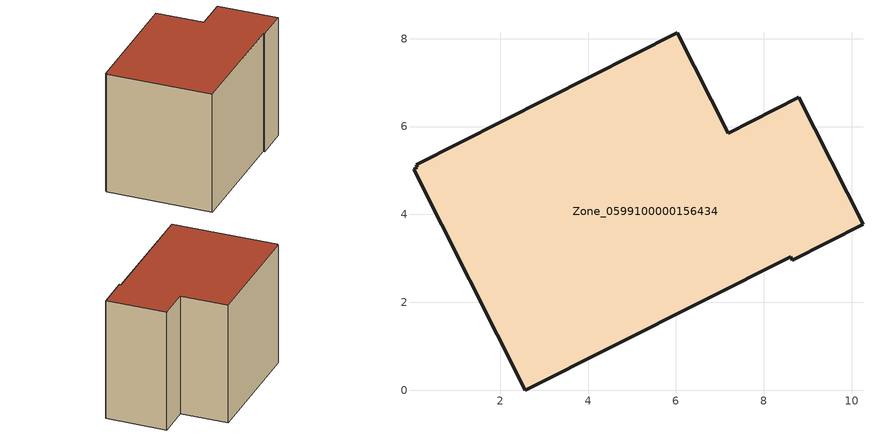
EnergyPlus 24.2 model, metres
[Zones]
Zone_0599100000156434
 floor ground (C_G): 8.65,2.95 8.61,3.04 2.57,0 0.03,5.03 0.12,5.08 0.09,5.13 6.03,8.13 7.19,5.85 8.8,6.66 10.26,3.77 z2.9
 wall outside (C_F): 8.61,3.04 8.65,2.95 10.26,3.77 8.8,6.66 7.19,5.85 6.03,8.13 0.09,5.13 0.12,5.08 0.03,5.03 2.57,0 8.61,3.04 z2.9:9.51
 roof outside (C_R): 0.12,5.08 0.03,5.03 2.57,0 8.61,3.04 8.65,2.95 10.26,3.77 8.8,6.66 7.19,5.85 6.03,8.13 0.09,5.13 z9.51
[BUILDING]
Pand.0599100000156434: North Axis=0; Terrain=City; Loads Convergence Tolerance Value=0.04; Temperature Convergence Tolerance Value=0.4; Solar Distribution=FullExterior; Maximum Number of Warmup Days=25; Minimum Number of Warmup Days=1
[Site:Location]
Rotterdam.The.Hague.AP_ZH_NLD Design_Conditions: Latitude=51.96; Longitude=4.45; Time Zone=1; Elevation=-4.5
[SITE:GROUNDTEMPERATURE:BUILDINGSURFACE]
18, 18, 18, 18, 18, 18, 18, 18, 18, 18, 18, 18
[MATERIAL] Thermal Absorptance=0.9; Solar Absorptance=0.7; Visible Absorptance=0.7
Name | Roughness | Thickness | Conductivity | Density | Specific Heat
G.TI.1946-1964 | MediumSmooth | 0.15 | 1 | 540 | 1210
F.TI.1946-1964 | Rough | 0.3 | 0.857143 | 1920 | 840
R.TI.1946-1964 | MediumRough | 0.2 | 0.277778 | 1500 | 1000
[CONSTRUCTION]
C_G: G.TI.1946-1964
C_F: F.TI.1946-1964
C_R: R.TI.1946-1964
[ZONE]
Zone_0599100000156434: Type=1; Multiplier=1; Ceiling Height=Autocalculate; Volume=Autocalculate; Floor Area=autocalculate; Part of Total Floor Area=Yes
[ZONEINFILTRATION:DESIGNFLOWRATE]
Infil_Zone_0599100000156434: Zone or ZoneList or Space or SpaceList=Zone_0599100000156434; Schedule=AlwaysOn; Design Flow Rate Calculation Method=Flow/Area; Flow Rate per Floor Area=0.003; Constant Term Coefficient=1; Temperature Term Coefficient=0; Velocity Term Coefficient=0; Velocity Squared Term Coefficient=0
[HVACTEMPLATE:ZONE:IDEALLOADSAIRSYSTEM]
Zone_0599100000156434: Maximum Heating Supply Air Temperature=50; Minimum Cooling Supply Air Temperature=13; Maximum Heating Supply Air Humidity Ratio=0.0156; Minimum Cooling Supply Air Humidity Ratio=0.0077; Heating Limit=NoLimit; Cooling Limit=NoLimit; Dehumidification Control Type=ConstantSensibleHeatRatio; Cooling Sensible Heat Ratio=0.7; Dehumidification Setpoint=60; Humidification Control Type=None; Humidification Setpoint=30; Outdoor Air Method=None; Outdoor Air Flow Rate per Person=0.00944; Outdoor Air Flow Rate per Zone Floor Area=0; Outdoor Air Flow Rate per Zone=0; Demand Controlled Ventilation Type=None; Outdoor Air Economizer Type=NoEconomizer; Heat Recovery Type=None; Sensible Heat Recovery Effectiveness=0.7; Latent Heat Recovery Effectiveness=0.65
[ZONECONTROL:THERMOSTAT]
ThermostatControl_Zone_0599100000156434: Zone or ZoneList=Zone_0599100000156434; Control Type Schedule=DualSetpointControlType; Control 1=Thermostat_Zone_0599100000156434; Temperature Difference Between Cutout And Setpoint=0
[THERMOSTATSETPOINT:DUALSETPOINT]
Thermostat_Zone_0599100000156434: Heating Setpoint Temperature Schedule=HeatingSetpoint_Zone_0599100000156434; Cooling Setpoint Temperature Schedule=CoolingSetpoint_Zone_0599100000156434
[SCHEDULE:COMPACT]
HeatingSetpoint_Zone_0599100000156434: Through: 12/31, For: AllDays, Until: 24:00, 21
CoolingSetpoint_Zone_0599100000156434: Through: 12/31, For: AllDays, Until: 24:00, 24
DualSetpointControlType: Through: 12/31, For: AllDays, Until: 24:00, 4
AlwaysOn: Through: 12/31, For: AllDays, Until: 24:00, 1
